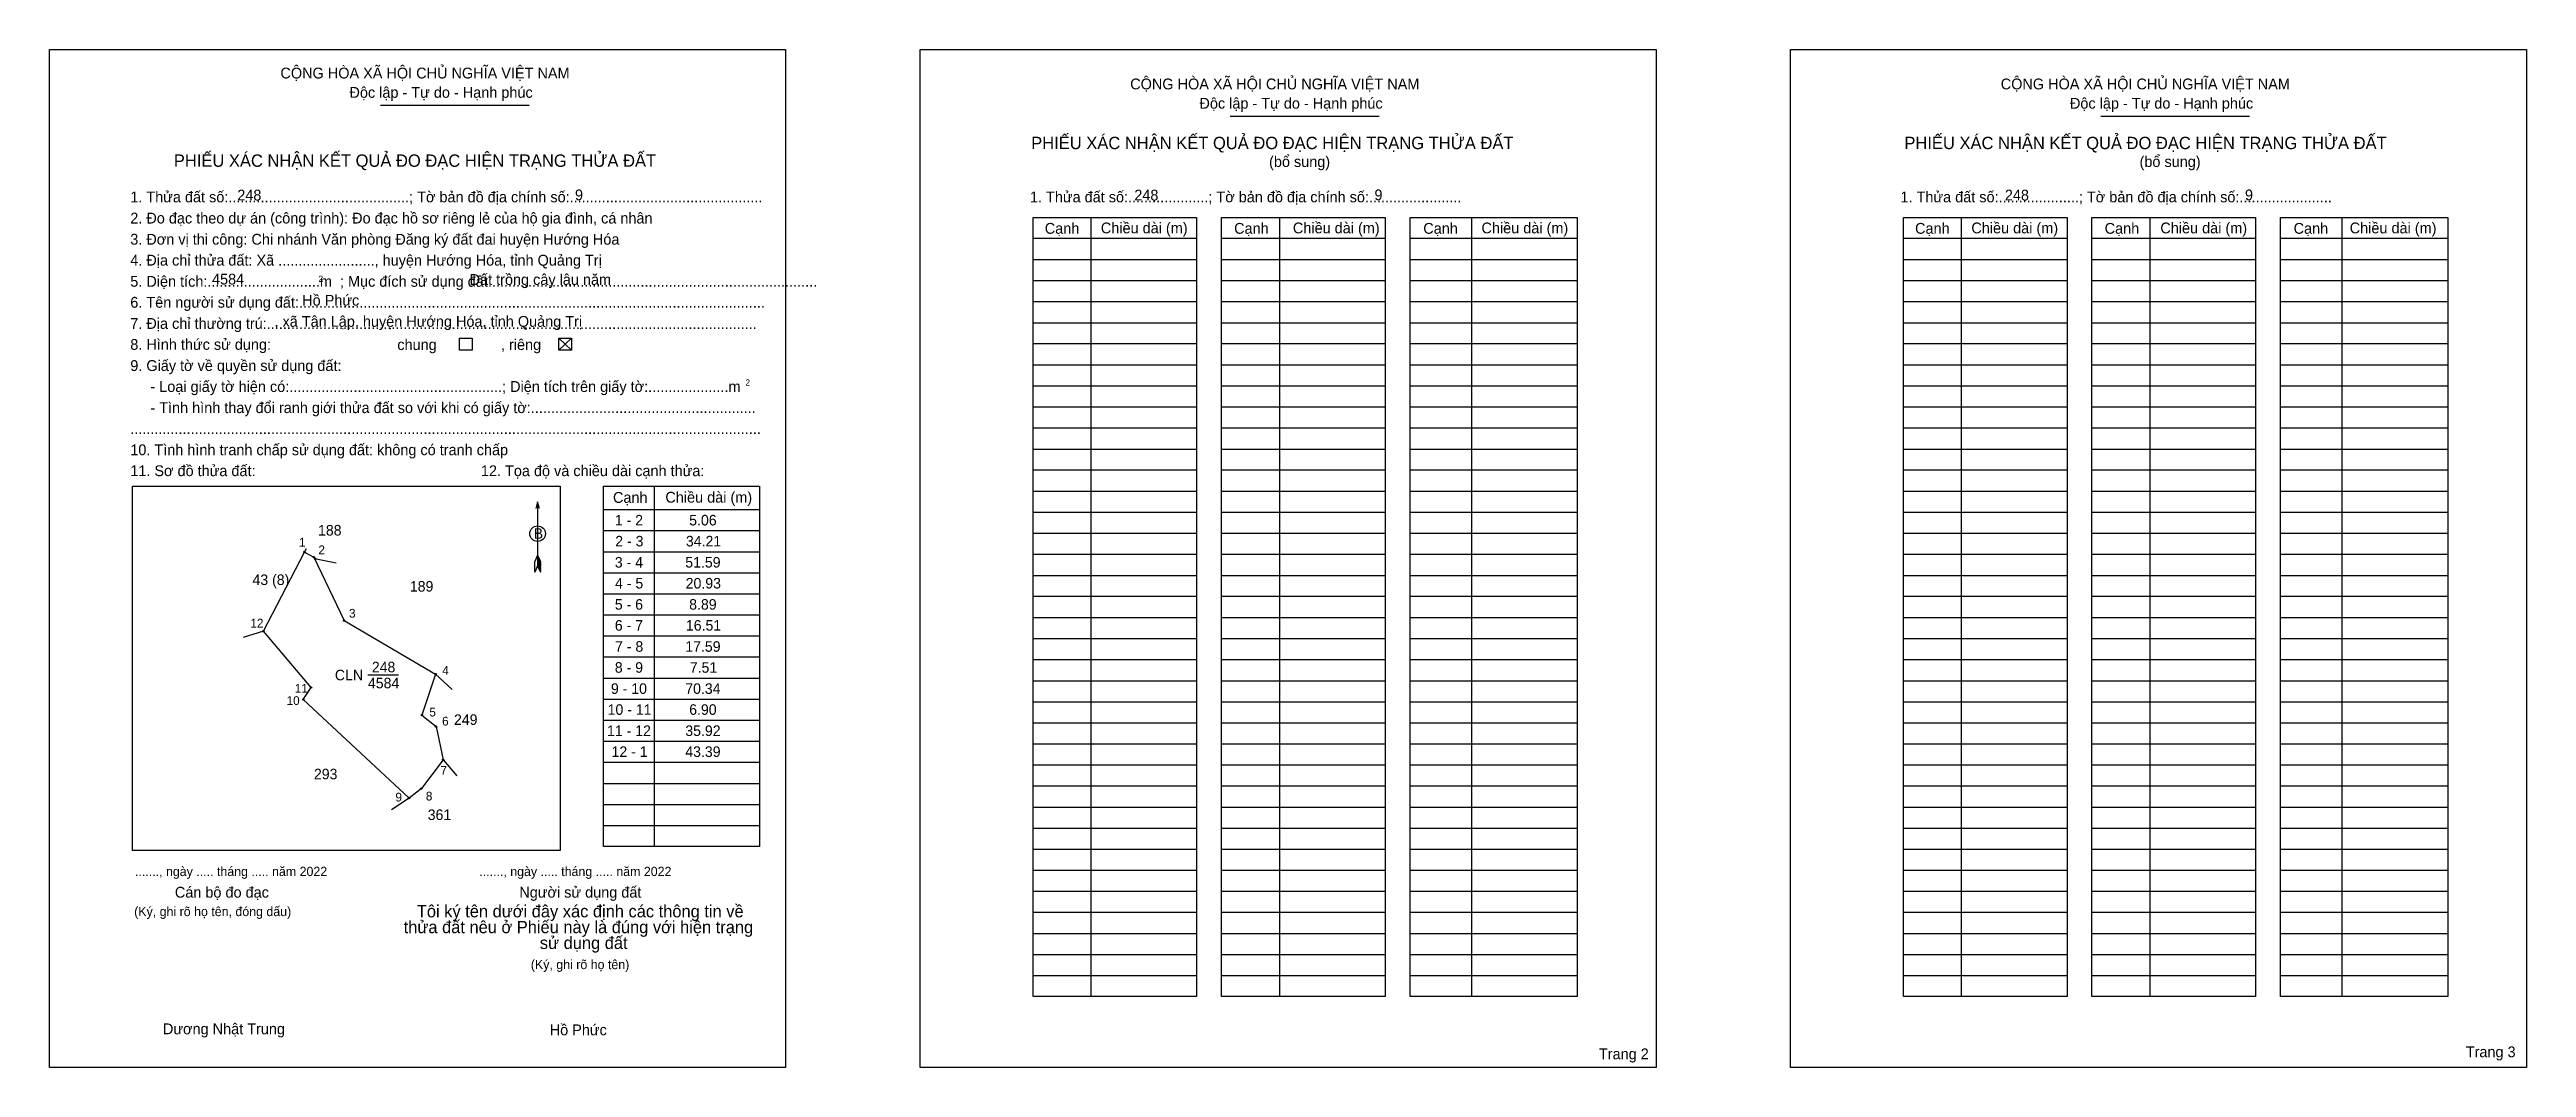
# Model space of a CAD drawing. Extents: x 544885 to 546091, y 1837432 to 1837927.
import ezdxf

# ---------------------------------------------------------------- set-up
doc = ezdxf.new("R2010")
doc.units = 0
for name, color, linetype in [('Level 1', 7, 'Continuous'), ('Level 10', 7, 'Continuous'), ('Level 11', 7, 'Continuous'), ('Level 13', 7, 'Continuous'), ('Level 2', 7, 'Continuous'), ('Level 25', 7, 'Continuous'), ('Level 27', 7, 'Continuous'), ('Level 36', 7, 'Continuous'), ('Level 48', 7, 'Continuous'), ('Level 50', 7, 'Continuous'), ('Level 52', 7, 'Continuous'), ('Level 55', 7, 'Continuous'), ('Level 6', 7, 'Continuous'), ('Level 9', 7, 'Continuous')]:
    doc.layers.add(name, color=color, linetype=linetype)

msp = doc.modelspace()

# ---------------------------------------------------------------- linework, layer by layer
at = {"layer": 'Level 1'}
for p, q in [((544885.3, 1837927.4), (544885.3, 1837927.4)), ((545309.1, 1837927.4), (545309.1, 1837927.4)), ((545046.4, 1837900.3), (545118.8, 1837900.3)), ((545460.1, 1837895), (545532.6, 1837895)), ((545883.9, 1837895), (545956.3, 1837895)), ((545392.3, 1837845.7), (545392.3, 1837466.3)), ((545484.1, 1837845.7), (545484.1, 1837466.3)), ((545577.6, 1837845.7), (545577.6, 1837466.3)), ((545816, 1837845.7), (545816, 1837466.3)), ((545907.8, 1837845.7), (545907.8, 1837466.3)), ((546001.3, 1837845.7), (546001.3, 1837466.3)), ((545364.1, 1837835.5), (545443.7, 1837835.5)), ((545455.9, 1837835.5), (545535.5, 1837835.5)), ((545547.7, 1837835.5), (545629, 1837835.5)), ((545787.9, 1837835.5), (545867.5, 1837835.5)), ((545879.6, 1837835.5), (545959.3, 1837835.5)), ((545971.4, 1837835.5), (546052.8, 1837835.5)), ((545364.1, 1837825.2), (545443.7, 1837825.2)), ((545455.9, 1837825.2), (545535.5, 1837825.2)), ((545547.7, 1837825.2), (545629, 1837825.2)), ((545787.9, 1837825.2), (545867.5, 1837825.2)), ((545879.6, 1837825.2), (545959.3, 1837825.2)), ((545971.4, 1837825.2), (546052.8, 1837825.2)), ((545364.1, 1837814.9), (545443.7, 1837814.9)), ((545364.1, 1837804.7), (545443.7, 1837804.7)), ((545455.9, 1837814.9), (545535.5, 1837814.9)), ((545455.9, 1837804.7), (545535.5, 1837804.7)), ((545547.7, 1837814.9), (545629, 1837814.9)), ((545547.7, 1837804.7), (545629, 1837804.7)), ((545787.9, 1837814.9), (545867.5, 1837814.9)), ((545787.9, 1837804.7), (545867.5, 1837804.7)), ((545879.6, 1837814.9), (545959.3, 1837814.9)), ((545879.6, 1837804.7), (545959.3, 1837804.7)), ((545971.4, 1837814.9), (546052.8, 1837814.9)), ((545971.4, 1837804.7), (546052.8, 1837804.7)), ((545364.1, 1837794.4), (545443.7, 1837794.4)), ((545455.9, 1837794.4), (545535.5, 1837794.4)), ((545547.7, 1837794.4), (545629, 1837794.4)), ((545787.9, 1837794.4), (545867.5, 1837794.4)), ((545879.6, 1837794.4), (545959.3, 1837794.4)), ((545971.4, 1837794.4), (546052.8, 1837794.4)), ((545133.2, 1837786.8), (545139.4, 1837781.1)), ((545133.2, 1837781.1), (545139.4, 1837786.8)), ((545364.1, 1837784.2), (545443.7, 1837784.2)), ((545455.9, 1837784.2), (545535.5, 1837784.2)), ((545547.7, 1837784.2), (545629, 1837784.2)), ((545787.9, 1837784.2), (545867.5, 1837784.2)), ((545879.6, 1837784.2), (545959.3, 1837784.2)), ((545971.4, 1837784.2), (546052.8, 1837784.2)), ((545364.1, 1837773.9), (545443.7, 1837773.9)), ((545455.9, 1837773.9), (545535.5, 1837773.9)), ((545547.7, 1837773.9), (545629, 1837773.9)), ((545787.9, 1837773.9), (545867.5, 1837773.9)), ((545879.6, 1837773.9), (545959.3, 1837773.9)), ((545971.4, 1837773.9), (546052.8, 1837773.9)), ((545364.1, 1837763.7), (545443.7, 1837763.7)), ((545455.9, 1837763.7), (545535.5, 1837763.7)), ((545547.7, 1837763.7), (545629, 1837763.7)), ((545787.9, 1837763.7), (545867.5, 1837763.7)), ((545879.6, 1837763.7), (545959.3, 1837763.7)), ((545971.4, 1837763.7), (546052.8, 1837763.7)), ((545364.1, 1837753.4), (545443.7, 1837753.4)), ((545455.9, 1837753.4), (545535.5, 1837753.4)), ((545547.7, 1837753.4), (545629, 1837753.4)), ((545787.9, 1837753.4), (545867.5, 1837753.4)), ((545879.6, 1837753.4), (545959.3, 1837753.4)), ((545971.4, 1837753.4), (546052.8, 1837753.4)), ((545364.1, 1837743.2), (545443.7, 1837743.2)), ((545364.1, 1837732.9), (545443.7, 1837732.9)), ((545455.9, 1837743.2), (545535.5, 1837743.2)), ((545455.9, 1837732.9), (545535.5, 1837732.9)), ((545547.7, 1837743.2), (545629, 1837743.2)), ((545547.7, 1837732.9), (545629, 1837732.9)), ((545787.9, 1837743.2), (545867.5, 1837743.2)), ((545787.9, 1837732.9), (545867.5, 1837732.9)), ((545879.6, 1837743.2), (545959.3, 1837743.2)), ((545879.6, 1837732.9), (545959.3, 1837732.9)), ((545971.4, 1837743.2), (546052.8, 1837743.2)), ((545971.4, 1837732.9), (546052.8, 1837732.9)), ((545364.1, 1837722.7), (545443.7, 1837722.7)), ((545455.9, 1837722.7), (545535.5, 1837722.7)), ((545547.7, 1837722.7), (545629, 1837722.7)), ((545787.9, 1837722.7), (545867.5, 1837722.7)), ((545879.6, 1837722.7), (545959.3, 1837722.7)), ((545971.4, 1837722.7), (546052.8, 1837722.7)), ((544925.6, 1837714.8), (544925.6, 1837714.8)), ((545122.9, 1837707.2), (545122.9, 1837676.1)), ((545179.6, 1837714.9), (545179.6, 1837539.4)), ((545364.1, 1837712.4), (545443.7, 1837712.4)), ((545455.9, 1837712.4), (545535.5, 1837712.4)), ((545547.7, 1837712.4), (545629, 1837712.4)), ((545787.9, 1837712.4), (545867.5, 1837712.4)), ((545879.6, 1837712.4), (545959.3, 1837712.4)), ((545971.4, 1837712.4), (546052.8, 1837712.4)), ((545155, 1837703.4), (545231, 1837703.4)), ((545364.1, 1837702.2), (545443.7, 1837702.2)), ((545455.9, 1837702.2), (545535.5, 1837702.2)), ((545547.7, 1837702.2), (545629, 1837702.2)), ((545787.9, 1837702.2), (545867.5, 1837702.2)), ((545879.6, 1837702.2), (545959.3, 1837702.2)), ((545971.4, 1837702.2), (546052.8, 1837702.2)), ((545155, 1837693.2), (545231, 1837693.2)), ((545364.1, 1837691.9), (545443.7, 1837691.9)), ((545455.9, 1837691.9), (545535.5, 1837691.9)), ((545547.7, 1837691.9), (545629, 1837691.9)), ((545787.9, 1837691.9), (545867.5, 1837691.9)), ((545879.6, 1837691.9), (545959.3, 1837691.9)), ((545971.4, 1837691.9), (546052.8, 1837691.9)), ((545122.9, 1837681.3), (545121.6, 1837678.1)), ((545121.6, 1837673), (545121.6, 1837678.1)), ((545122.9, 1837676.1), (545121.6, 1837673)), ((545122.9, 1837681.3), (545124.3, 1837678.1)), ((545122.9, 1837680.8), (545124.3, 1837677.6)), ((545122.9, 1837680.4), (545124.3, 1837677.2)), ((545122.9, 1837679.9), (545124.3, 1837676.7)), ((545122.9, 1837679.5), (545124.3, 1837676.3)), ((545122.9, 1837679), (545124.3, 1837675.8)), ((545122.9, 1837678.6), (545124.3, 1837675.4)), ((545122.9, 1837678.1), (545124.3, 1837674.9)), ((545122.9, 1837677.7), (545124.3, 1837674.4)), ((545122.9, 1837677.3), (545124.3, 1837674)), ((545122.9, 1837676.8), (545124.3, 1837673.5)), ((545122.9, 1837676.1), (545124.3, 1837673)), ((545124.3, 1837673), (545124.3, 1837678.1)), ((545155, 1837682.9), (545231, 1837682.9)), ((545155, 1837672.7), (545231, 1837672.7)), ((545364.1, 1837681.7), (545443.7, 1837681.7)), ((545364.1, 1837671.4), (545443.7, 1837671.4)), ((545455.9, 1837681.7), (545535.5, 1837681.7)), ((545455.9, 1837671.4), (545535.5, 1837671.4)), ((545547.7, 1837681.7), (545629, 1837681.7)), ((545547.7, 1837671.4), (545629, 1837671.4)), ((545787.9, 1837681.7), (545867.5, 1837681.7)), ((545787.9, 1837671.4), (545867.5, 1837671.4)), ((545879.6, 1837681.7), (545959.3, 1837681.7)), ((545879.6, 1837671.4), (545959.3, 1837671.4)), ((545971.4, 1837681.7), (546052.8, 1837681.7)), ((545971.4, 1837671.4), (546052.8, 1837671.4)), ((545155, 1837662.4), (545231, 1837662.4)), ((545364.1, 1837661.2), (545443.7, 1837661.2)), ((545455.9, 1837661.2), (545535.5, 1837661.2)), ((545547.7, 1837661.2), (545629, 1837661.2)), ((545787.9, 1837661.2), (545867.5, 1837661.2)), ((545879.6, 1837661.2), (545959.3, 1837661.2)), ((545971.4, 1837661.2), (546052.8, 1837661.2)), ((545155, 1837652.2), (545231, 1837652.2)), ((545364.1, 1837650.9), (545443.7, 1837650.9)), ((545455.9, 1837650.9), (545535.5, 1837650.9)), ((545547.7, 1837650.9), (545629, 1837650.9)), ((545787.9, 1837650.9), (545867.5, 1837650.9)), ((545879.6, 1837650.9), (545959.3, 1837650.9)), ((545971.4, 1837650.9), (546052.8, 1837650.9)), ((545155, 1837641.9), (545231, 1837641.9)), ((545364.1, 1837640.6), (545443.7, 1837640.6)), ((545455.9, 1837640.6), (545535.5, 1837640.6)), ((545547.7, 1837640.6), (545629, 1837640.6)), ((545787.9, 1837640.6), (545867.5, 1837640.6)), ((545879.6, 1837640.6), (545959.3, 1837640.6)), ((545971.4, 1837640.6), (546052.8, 1837640.6)), ((545155, 1837631.7), (545231, 1837631.7)), ((545364.1, 1837630.4), (545443.7, 1837630.4)), ((545455.9, 1837630.4), (545535.5, 1837630.4)), ((545547.7, 1837630.4), (545629, 1837630.4)), ((545787.9, 1837630.4), (545867.5, 1837630.4)), ((545879.6, 1837630.4), (545959.3, 1837630.4)), ((545971.4, 1837630.4), (546052.8, 1837630.4)), ((545155, 1837621.4), (545231, 1837621.4)), ((545155, 1837611.1), (545231, 1837611.1)), ((545364.1, 1837620.1), (545443.7, 1837620.1)), ((545455.9, 1837620.1), (545535.5, 1837620.1)), ((545547.7, 1837620.1), (545629, 1837620.1)), ((545787.9, 1837620.1), (545867.5, 1837620.1)), ((545879.6, 1837620.1), (545959.3, 1837620.1)), ((545971.4, 1837620.1), (546052.8, 1837620.1)), ((545155, 1837600.9), (545231, 1837600.9)), ((545364.1, 1837609.9), (545443.7, 1837609.9)), ((545364.1, 1837599.6), (545443.7, 1837599.6)), ((545455.9, 1837609.9), (545535.5, 1837609.9)), ((545455.9, 1837599.6), (545535.5, 1837599.6)), ((545547.7, 1837609.9), (545629, 1837609.9)), ((545547.7, 1837599.6), (545629, 1837599.6)), ((545787.9, 1837609.9), (545867.5, 1837609.9)), ((545787.9, 1837599.6), (545867.5, 1837599.6)), ((545879.6, 1837609.9), (545959.3, 1837609.9)), ((545879.6, 1837599.6), (545959.3, 1837599.6)), ((545971.4, 1837609.9), (546052.8, 1837609.9)), ((545971.4, 1837599.6), (546052.8, 1837599.6)), ((545155, 1837590.6), (545231, 1837590.6)), ((545364.1, 1837589.4), (545443.7, 1837589.4)), ((545455.9, 1837589.4), (545535.5, 1837589.4)), ((545547.7, 1837589.4), (545629, 1837589.4)), ((545787.9, 1837589.4), (545867.5, 1837589.4)), ((545879.6, 1837589.4), (545959.3, 1837589.4)), ((545971.4, 1837589.4), (546052.8, 1837589.4)), ((545155, 1837580.4), (545231, 1837580.4)), ((545364.1, 1837579.1), (545443.7, 1837579.1)), ((545455.9, 1837579.1), (545535.5, 1837579.1)), ((545547.7, 1837579.1), (545629, 1837579.1)), ((545787.9, 1837579.1), (545867.5, 1837579.1)), ((545879.6, 1837579.1), (545959.3, 1837579.1)), ((545971.4, 1837579.1), (546052.8, 1837579.1)), ((545155, 1837570.1), (545231, 1837570.1)), ((545364.1, 1837568.9), (545443.7, 1837568.9)), ((545455.9, 1837568.9), (545535.5, 1837568.9)), ((545547.7, 1837568.9), (545629, 1837568.9)), ((545787.9, 1837568.9), (545867.5, 1837568.9)), ((545879.6, 1837568.9), (545959.3, 1837568.9)), ((545971.4, 1837568.9), (546052.8, 1837568.9)), ((545155, 1837559.9), (545231, 1837559.9)), ((545364.1, 1837558.6), (545443.7, 1837558.6)), ((545455.9, 1837558.6), (545535.5, 1837558.6)), ((545547.7, 1837558.6), (545629, 1837558.6)), ((545787.9, 1837558.6), (545867.5, 1837558.6)), ((545879.6, 1837558.6), (545959.3, 1837558.6)), ((545971.4, 1837558.6), (546052.8, 1837558.6)), ((545155, 1837549.6), (545231, 1837549.6)), ((545364.1, 1837548.4), (545443.7, 1837548.4)), ((545455.9, 1837548.4), (545535.5, 1837548.4)), ((545547.7, 1837548.4), (545629, 1837548.4)), ((545787.9, 1837548.4), (545867.5, 1837548.4)), ((545879.6, 1837548.4), (545959.3, 1837548.4)), ((545971.4, 1837548.4), (546052.8, 1837548.4)), ((545133.9, 1837537.4), (545133.9, 1837537.4)), ((545364.1, 1837538.1), (545443.7, 1837538.1)), ((545364.1, 1837527.9), (545443.7, 1837527.9)), ((545455.9, 1837538.1), (545535.5, 1837538.1)), ((545455.9, 1837527.9), (545535.5, 1837527.9)), ((545547.7, 1837538.1), (545629, 1837538.1)), ((545547.7, 1837527.9), (545629, 1837527.9)), ((545787.9, 1837538.1), (545867.5, 1837538.1)), ((545787.9, 1837527.9), (545867.5, 1837527.9)), ((545879.6, 1837538.1), (545959.3, 1837538.1)), ((545879.6, 1837527.9), (545959.3, 1837527.9)), ((545971.4, 1837538.1), (546052.8, 1837538.1)), ((545971.4, 1837527.9), (546052.8, 1837527.9)), ((545364.1, 1837517.6), (545443.7, 1837517.6)), ((545455.9, 1837517.6), (545535.5, 1837517.6)), ((545547.7, 1837517.6), (545629, 1837517.6)), ((545787.9, 1837517.6), (545867.5, 1837517.6)), ((545879.6, 1837517.6), (545959.3, 1837517.6)), ((545971.4, 1837517.6), (546052.8, 1837517.6)), ((545364.1, 1837507.4), (545443.7, 1837507.4)), ((545455.9, 1837507.4), (545535.5, 1837507.4)), ((545547.7, 1837507.4), (545629, 1837507.4)), ((545787.9, 1837507.4), (545867.5, 1837507.4)), ((545879.6, 1837507.4), (545959.3, 1837507.4)), ((545971.4, 1837507.4), (546052.8, 1837507.4)), ((545364.1, 1837497.1), (545443.7, 1837497.1)), ((545455.9, 1837497.1), (545535.5, 1837497.1)), ((545547.7, 1837497.1), (545629, 1837497.1)), ((545787.9, 1837497.1), (545867.5, 1837497.1)), ((545879.6, 1837497.1), (545959.3, 1837497.1)), ((545971.4, 1837497.1), (546052.8, 1837497.1)), ((545364.1, 1837486.8), (545443.7, 1837486.8)), ((545455.9, 1837486.8), (545535.5, 1837486.8)), ((545547.7, 1837486.8), (545629, 1837486.8)), ((545787.9, 1837486.8), (545867.5, 1837486.8)), ((545879.6, 1837486.8), (545959.3, 1837486.8)), ((545971.4, 1837486.8), (546052.8, 1837486.8)), ((545364.1, 1837476.6), (545443.7, 1837476.6)), ((545455.9, 1837476.6), (545535.5, 1837476.6)), ((545547.7, 1837476.6), (545629, 1837476.6)), ((545787.9, 1837476.6), (545867.5, 1837476.6)), ((545879.6, 1837476.6), (545959.3, 1837476.6)), ((545971.4, 1837476.6), (546052.8, 1837476.6)), ((545243.6, 1837431.8), (545243.6, 1837431.8)), ((545667.4, 1837431.8), (545667.4, 1837431.8))]:
    msp.add_line(p, q, dxfattribs=at)
for points in [[(545364.1, 1837845.7), (545443.7, 1837845.7), (545443.7, 1837466.3), (545364.1, 1837466.3)], [(545455.9, 1837845.7), (545535.5, 1837845.7), (545535.5, 1837466.3), (545455.9, 1837466.3)], [(545547.7, 1837845.7), (545629, 1837845.7), (545629, 1837466.3), (545547.7, 1837466.3)], [(545787.9, 1837845.7), (545867.5, 1837845.7), (545867.5, 1837466.3), (545787.9, 1837466.3)], [(545879.6, 1837845.7), (545959.3, 1837845.7), (545959.3, 1837466.3), (545879.6, 1837466.3)], [(545971.4, 1837845.7), (546052.8, 1837845.7), (546052.8, 1837466.3), (545971.4, 1837466.3)], [(544925.6, 1837714.8), (545133.9, 1837714.8), (545133.9, 1837537.4), (544925.6, 1837537.4)], [(545155, 1837714.9), (545231, 1837714.9), (545231, 1837539.4), (545155, 1837539.4)]]:
    msp.add_lwpolyline(points, close=True, dxfattribs=at)
msp.add_lwpolyline([(545123.8, 1837703.9), (545122.9, 1837707.2), (545122.1, 1837703.9)], dxfattribs=at)
msp.add_circle((545122.9, 1837691.7), 3.78, dxfattribs=at)
at = {"layer": 'Level 10'}
msp.add_lwpolyline([(544989.4, 1837644.2), (545009.4, 1837682.7), (545013.9, 1837680.3), (545028.7, 1837649.4), (545073.2, 1837623.3), (545066.6, 1837603.4), (545073.5, 1837597.8), (545076.9, 1837581.6), (545066.3, 1837567.6), (545060.3, 1837563), (545008.8, 1837611), (545012.6, 1837616.8)], close=True, dxfattribs=at)
at = {"layer": 'Level 11'}
for centre in [(545009.4, 1837682.7), (545013.9, 1837680.3), (545028.7, 1837649.4), (544989.4, 1837644.2), (544989.4, 1837644.2), (545073.2, 1837623.3), (545008.8, 1837611), (545012.6, 1837616.8), (545066.6, 1837603.4), (545073.5, 1837597.8), (545076.9, 1837581.6), (545060.3, 1837563), (545066.3, 1837567.6)]:
    msp.add_circle(centre, 0.342, dxfattribs=at)
at = {"layer": 'Level 2'}
for points in [[(544885.3, 1837927.4), (545243.6, 1837927.4), (545243.6, 1837431.8), (544885.3, 1837431.8)], [(545309.1, 1837927.4), (545667.4, 1837927.4), (545667.4, 1837431.8), (545309.1, 1837431.8)], [(545732.8, 1837927.4), (546091.1, 1837927.4), (546091.1, 1837431.8), (545732.8, 1837431.8)]]:
    msp.add_lwpolyline(points, close=True, dxfattribs=at)
at = {"layer": 'Level 25'}
msp.add_line((545012.6, 1837616.8), (544989.4, 1837644.2), dxfattribs=at)
at = {"layer": 'Level 27'}
for p, q in [((544989.4, 1837644.2), (544979.6, 1837641.2)), ((545076.9, 1837581.6), (545083.5, 1837573.8)), ((545060.3, 1837563), (545051.8, 1837557.2))]:
    msp.add_line(p, q, dxfattribs=at)
at = {"layer": 'Level 50'}
for points in [[(545084.8, 1837786.8), (545091, 1837786.8), (545091, 1837781.1), (545084.8, 1837781.1)], [(545133.2, 1837786.8), (545139.4, 1837786.8), (545139.4, 1837781.1), (545133.2, 1837781.1)]]:
    msp.add_lwpolyline(points, close=True, dxfattribs=at)
at = {"layer": 'Level 9'}
for p, q in [((545009.4, 1837682.7), (545010.4, 1837684.5)), ((545015.1, 1837679.3), (545013.9, 1837680.3)), ((545024.9, 1837677.4), (545015.1, 1837679.3)), ((545040.3, 1837622.9), (545055.2, 1837622.9)), ((545081.3, 1837615.9), (545073.2, 1837623.3))]:
    msp.add_line(p, q, dxfattribs=at)

# ---------------------------------------------------------------- texts
at = {"layer": 'Level 1'}
for s, height, p in [('CỘNG HÒA XÃ HỘI CHỦ NGHĨA VIỆT NAM', 5.263, (544997.7, 1837913.3)), ('CỘNG HÒA XÃ HỘI CHỦ NGHĨA VIỆT NAM', 5.263, (545411.4, 1837908)), ('CỘNG HÒA XÃ HỘI CHỦ NGHĨA VIỆT NAM', 5.263, (545835.2, 1837908)), ('Độc lập - Tự do - Hạnh phúc', 5.263, (545031.3, 1837903.9)), ('Độc lập - Tự do - Hạnh phúc', 5.263, (545445.1, 1837898.6)), ('Độc lập - Tự do - Hạnh phúc', 5.263, (545868.9, 1837898.6)), ('PHIẾU XÁC NHẬN KẾT QUẢ ĐO ĐẠC HIỆN TRẠNG THỬA ĐẤT', 6.015, (544945.8, 1837870.3)), ('PHIẾU XÁC NHẬN KẾT QUẢ ĐO ĐẠC HIỆN TRẠNG THỬA ĐẤT', 6.015, (545363.2, 1837878.9)), ('(bổ sung)', 5.26, (545479, 1837870.2)), ('PHIẾU XÁC NHẬN KẾT QUẢ ĐO ĐẠC HIỆN TRẠNG THỬA ĐẤT', 6.015, (545788.3, 1837878.9)), ('(bổ sung)', 5.26, (545902.8, 1837870.2)), ('1. Thửa đất số:.............................................; Tờ bản đồ địa chính số:................................................', 5.263, (544924.6, 1837853)), ('1. Thửa đất số:....................; Tờ bản đồ địa chính số:.......................', 5.263, (545362.6, 1837853)), ('1. Thửa đất số:....................; Tờ bản đồ địa chính số:.......................', 5.263, (545786.4, 1837853)), ('2. Đo đạc theo dự án (công trình): Đo đạc hồ sơ riêng lẻ của hộ gia đình, cá nhân', 5.263, (544924.6, 1837842.7)), ('Cạnh', 5.26, (545369.8, 1837837.7)), ('Chiều dài (m)', 5.263, (545397.1, 1837837.9)), ('Cạnh', 5.26, (545462, 1837837.7)), ('Chiều dài (m)', 5.263, (545490.6, 1837837.9)), ('Cạnh', 5.26, (545554.1, 1837837.7)), ('Chiều dài (m)', 5.263, (545582.4, 1837837.9)), ('Cạnh', 5.26, (545793.5, 1837837.7)), ('Chiều dài (m)', 5.263, (545820.9, 1837837.9)), ('Cạnh', 5.26, (545885.8, 1837837.7)), ('Chiều dài (m)', 5.263, (545912.9, 1837837.9)), ('Cạnh', 5.26, (545977.8, 1837837.7)), ('Chiều dài (m)', 5.263, (546005.1, 1837837.9)), ('4. Địa chỉ thửa đất: Xã ........................, huyện Hướng Hóa, tỉnh Quảng Trị', 5.263, (544924.6, 1837822.2)), ('3. Đơn vị thi công: Chi nhánh Văn phòng Đăng ký đất đai huyện Hướng Hóa', 5.263, (544924.6, 1837832.4)), ('5. Diện tích:............................m  ; Mục đích sử dụng đất:.................................................................................', 5.263, (544924.6, 1837811.9)), ('2', 3.01, (545016.2, 1837814.3)), ('6. Tên người sử dụng đất:....................................................................................................................', 5.263, (544924.6, 1837801.7)), ('7. Địa chỉ thường trú:..........................................................................................................................', 5.263, (544924.6, 1837791.4)), ('chung                , riêng', 5.263, (545054.6, 1837781.1)), ('9. Giấy tờ về quyền sử dụng đất:', 5.263, (544924.6, 1837770.9)), ('     - Loại giấy tờ hiện có:.....................................................; Diện tích trên giấy tờ:....................m', 5.263, (544924.6, 1837760.7)), ('     - Tình hình thay đổi ranh giới thửa đất so với khi có giấy tờ:........................................................', 5.263, (544924.6, 1837750.4)), ('2', 3.01, (545224.1, 1837763.8)), ('10. Tình hình tranh chấp sử dụng đất: không có tranh chấp', 5.263, (544924.6, 1837729.9)), ('.............................................................................................................................................................', 5.263, (544924.6, 1837740.2)), ('11. Sơ đồ thửa đất:', 5.263, (544924.6, 1837719.7)), ('12. Tọa độ và chiều dài cạnh thửa:', 5.263, (545095.3, 1837719.7)), ('Cạnh', 5.26, (545159.6, 1837706.7)), ('Chiều dài (m)', 5.263, (545185.1, 1837706.8)), ('B', 5.13, (545121, 1837689.2)), ('......., ngày ..... tháng ..... năm 2022', 4.511, (544926.9, 1837525)), ('......., ngày ..... tháng ..... năm 2022', 4.511, (545094.5, 1837525)), ('Cán bộ đo đạc', 5.263, (544946.3, 1837514.5)), ('Người sử dụng đất', 5.263, (545114, 1837514.5)), ('(Ký, ghi rõ họ tên, đóng dấu)', 4.511, (544926.5, 1837505.5)), ('thửa đất nêu ở Phiếu này là đúng với hiện trạng', 5.981, (545057.7, 1837497.2)), ('Tôi ký tên dưới đây xác định các thông tin về', 5.981, (545064.1, 1837504.9)), ('sử dụng đất', 5.981, (545124, 1837489.5)), ('(Ký, ghi rõ họ tên)', 4.511, (545119.6, 1837479.7)), ('Dương Nhật Trung', 5.263, (544940.5, 1837448)), ('Trang 3', 5.26, (546061.6, 1837436.8)), ('Trang 2', 5.26, (545639.6, 1837435.8))]:
    msp.add_text(s, height=height, dxfattribs=at).set_placement(p)
at = {"layer": 'Level 13'}
for s, p in [('CLN', (545024.2, 1837620.3)), ('248', (545042.2, 1837624.2)), ('4584', (545040.3, 1837616.4))]:
    msp.add_text(s, height=5.13, dxfattribs=at).set_placement(p)
at = {"layer": 'Level 36'}
for s, p in [('188', (545016, 1837690.8)), ('189', (545060.7, 1837663.5)), ('249', (545082.2, 1837598.6)), ('293', (545014, 1837572.1)), ('361', (545069.4, 1837552.3))]:
    msp.add_text(s, height=5.13, dxfattribs=at).set_placement(p)
at = {"layer": 'Level 48'}
msp.add_text('8. Hình thức sử dụng:', height=5.263, dxfattribs=at).set_placement((544924.6, 1837781.2))
at = {"layer": 'Level 52'}
for s, p in [('1 - 2', (545160.5, 1837695.7)), ('5.06', (545196.7, 1837695.7)), ('2 - 3', (545160.7, 1837685.5)), ('34.21', (545195.1, 1837685.5)), ('43 (8)', (544984.1, 1837666.7)), ('3 - 4', (545160.5, 1837675.2)), ('51.59', (545194.8, 1837675.2)), ('4 - 5', (545160.6, 1837665)), ('5 - 6', (545160.5, 1837654.7)), ('20.93', (545195, 1837665)), ('8.89', (545196.7, 1837654.7)), ('6 - 7', (545160.5, 1837644.5)), ('16.51', (545195.1, 1837644.5)), ('7 - 8', (545160.6, 1837634.2)), ('17.59', (545194.8, 1837634.2)), ('8 - 9', (545160.5, 1837624)), ('7.51', (545197, 1837624)), ('9 - 10', (545158.6, 1837613.7)), ('70.34', (545194.8, 1837613.7)), ('10 - 11', (545157, 1837603.5)), ('6.90', (545196.7, 1837603.5)), ('11 - 12', (545156.7, 1837593.2)), ('12 - 1', (545158.9, 1837583)), ('43.39', (545194.8, 1837583)), ('35.92', (545194.8, 1837593.2))]:
    msp.add_text(s, height=5.13, dxfattribs=at).set_placement(p)
at = {"layer": 'Level 55'}
for s, p in [('1', (545009.4, 1837682.7)), ('2', (545013.8, 1837680.3)), ('3', (545028.6, 1837649.4)), ('12', (544989.3, 1837644.2)), ('4', (545073.1, 1837623.3)), ('10', (545008.7, 1837611)), ('11', (545012.5, 1837616.8)), ('5', (545066.6, 1837603.4)), ('6', (545073.4, 1837597.8)), ('7', (545076.8, 1837581.6)), ('9', (545060.2, 1837563)), ('8', (545066.2, 1837567.6))]:
    msp.add_text(s, height=0.171, dxfattribs=at).set_placement(p)
at = {"layer": 'Level 6'}
for s, height, p in [('248', 5.26, (544976.7, 1837853.9)), ('9', 5.26, (545141.1, 1837854)), ('248', 5.26, (545413.4, 1837853.9)), ('9', 5.26, (545530.3, 1837854)), ('248', 5.26, (545837.2, 1837853.9)), ('9', 5.26, (545954.1, 1837854)), ('4584', 5.26, (544964.4, 1837813)), ('Đất trồng cây lâu năm', 5.263, (545089.8, 1837812.8)), ('Hồ Phức', 5.26, (545008.3, 1837802.7)), (', xã Tân Lập, huyện Hướng Hóa, tỉnh Quảng Trị', 5.263, (544994.8, 1837792.4)), ('Hồ Phức', 5.26, (545128.8, 1837447.5))]:
    msp.add_text(s, height=height, dxfattribs=at).set_placement(p)
at = {"layer": 'Level 9'}
for s, p in [('1', (545006.7, 1837685.4)), ('2', (545016.2, 1837681.7)), ('12', (544983.1, 1837646)), ('3', (545031.1, 1837650.8)), ('4', (545076.5, 1837623)), ('10', (545000.7, 1837608.3)), ('11', (545004.7, 1837614.3)), ('5', (545070.2, 1837602.7)), ('6', (545076.4, 1837598.3)), ('7', (545075.6, 1837574.3)), ('9', (545053.7, 1837561.3)), ('8', (545068.5, 1837561.8))]:
    msp.add_text(s, height=4.27, dxfattribs=at).set_placement(p)

doc.saveas('drawing.dxf')
